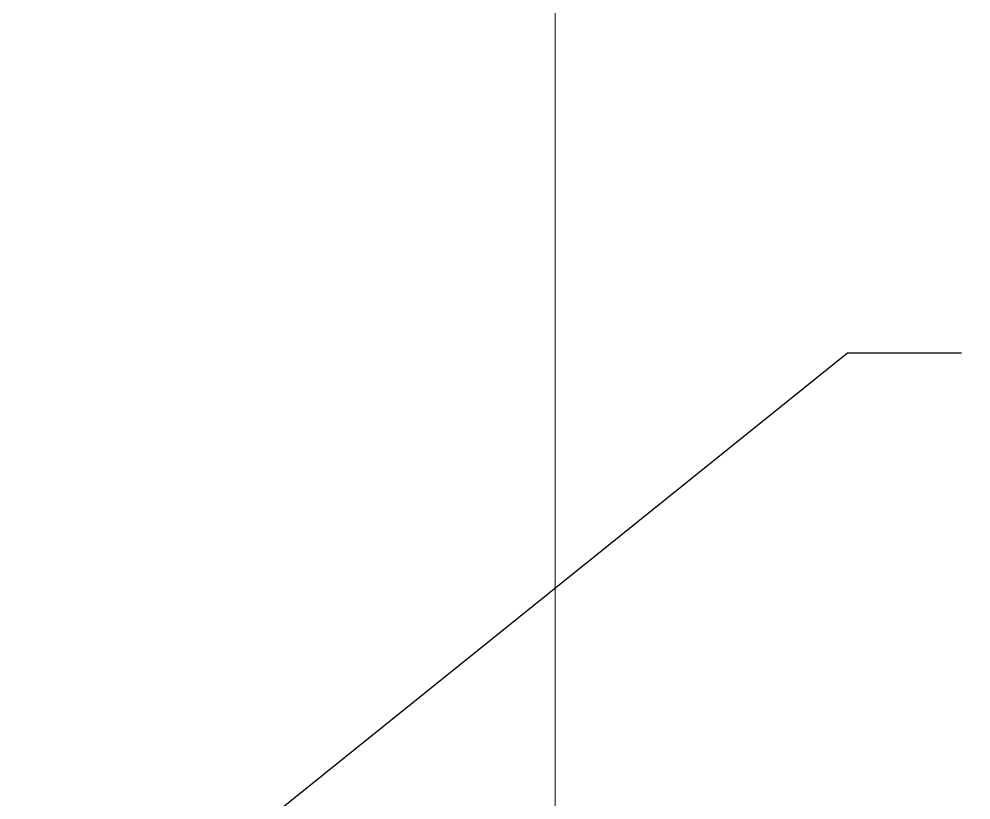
# Model space of a CAD drawing. Header units: inches. Extents: x 20 to 536, y 8 to 344.
# Drawn here: x 297.35 to 310.49, y 115.9 to 126.69 of the extents above; entities that cross this region are included whole.
import ezdxf

# ---------------------------------------------------------------- set-up
doc = ezdxf.new("R2010")
doc.units = ezdxf.units.IN
doc.header["$LTSCALE"] = 16
doc.header["$MEASUREMENT"] = 0
doc.layers.add('Symbol (ANSI)', color=7, linetype='Continuous', lineweight=25)
doc.layers.add('Visible (ANSI)', color=7, linetype='Continuous', lineweight=50)
doc.styles.add('Standard D-E', font='arial.ttf')
doc.dimstyles.new('in [mm] D-E NeptuneBenson$7', dxfattribs={"dimscale": 16, "dimtxt": 0.15, "dimasz": 0.098425, "dimexe": 0.125, "dimexo": 0.063, "dimgap": 0.031496, "dimtad": 0, "dimtih": 1, "dimtoh": 1, "dimdec": 4, "dimrnd": 1e-08, "dimzin": 3, "dimdsep": 46, "dimlunit": 5, "dimtxsty": 'Standard D-E', "dimcen": 0.09, "dimdle": 0.393701, "dimclrd": 256, "dimclre": 256, "dimclrt": 256, "dimadec": 1, "dimazin": 1, "dimtfac": 1, "dimtofl": 0, "dimtmove": 0, "dimatfit": 3, "dimfxl": 1, "dimfrac": 1, "dimtolj": 1, "dimtzin": 4, "dimlwd": -1, "dimlwe": -1, "dimarcsym": 0})

msp = doc.modelspace()

# ---------------------------------------------------------------- linework, layer by layer
at = {"layer": 'Visible (ANSI)', "linetype": 'Continuous', "lineweight": 18}
msp.add_line((304.75421, 127.65734), (304.75421, 115.65734), dxfattribs=at)

# ---------------------------------------------------------------- leaders
at = {"layer": 'Symbol (ANSI)', "annotation_type": 0, "has_hookline": 1, "hookline_direction": 0, "text_width": 23.73806}
msp.add_leader([(297.35223, 112.87981), (308.78926, 122.08039), (310.36406, 122.08039)], dimstyle='in [mm] D-E NeptuneBenson$7', override={"dimtad": 0}, dxfattribs=at)

doc.saveas('drawing.dxf')
